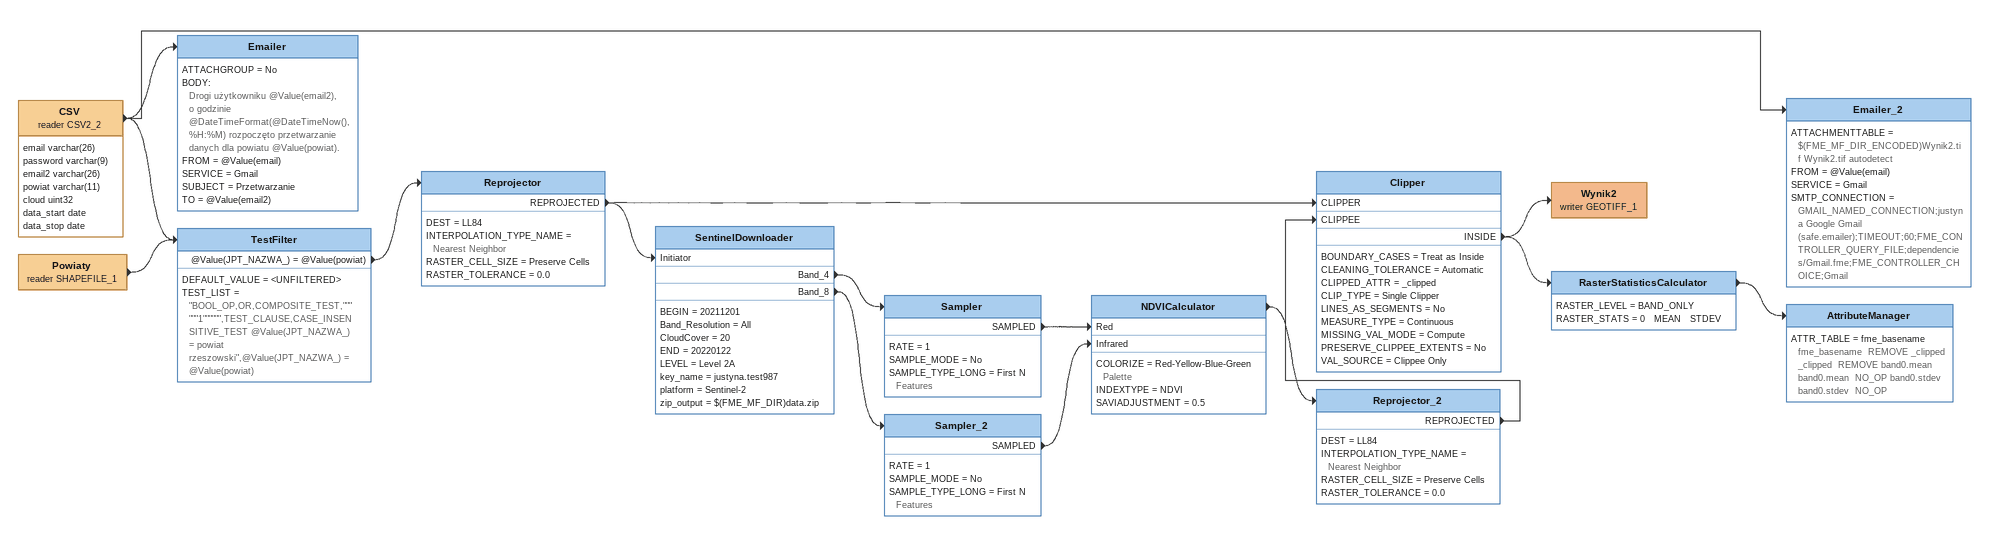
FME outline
CSV (reader CSV2_2)
    attributes: email varchar(26), password varchar(9), email2 varchar(26), powiat varchar(11), cloud uint32, data_start date, data_stop date
    -> Emailer
    -> TestFilter
    -> Emailer_2
Emailer
    ATTACHGROUP = No
    BODY:
      Drogi użytkowniku @Value(email2),
      o godzinie @DateTimeFormat(@DateTimeNow(),%H:%M) rozpoczęto przetwarzanie danych dla powiatu @Value(powiat).
    FROM = @Value(email)
    SERVICE = Gmail
    SUBJECT = Przetwarzanie
    TO = @Value(email2)
Emailer_2
    ATTACHMENTTABLE = $(FME_MF_DIR_ENCODED)Wynik2.tif Wynik2.tif autodetect
    FROM = @Value(email)
    SERVICE = Gmail
    SMTP_CONNECTION = GMAIL_NAMED_CONNECTION;justyna Google Gmail (safe.emailer);TIMEOUT;60;FME_CONTROLLER_QUERY_FILE;dependencies/Gmail.fme;FME_CONTROLLER_CHOICE;Gmail
Powiaty (reader SHAPEFILE_1)
    -> TestFilter
TestFilter
    DEFAULT_VALUE = <UNFILTERED>
    TEST_LIST = "BOOL_OP,OR,COMPOSITE_TEST,""""""1"""""",TEST_CLAUSE,CASE_INSENSITIVE_TEST @Value(JPT_NAZWA_) = powiat rzeszowski",@Value(JPT_NAZWA_) = @Value(powiat)
    @Value(JPT_NAZWA_) = @Value(powiat) -> Reprojector
Reprojector
    DEST = LL84
    INTERPOLATION_TYPE_NAME = Nearest Neighbor
    RASTER_CELL_SIZE = Preserve Cells
    RASTER_TOLERANCE = 0.0
    REPROJECTED -> SentinelDownloader [Initiator]
    REPROJECTED -> Clipper [CLIPPER]
SentinelDownloader
    BEGIN = 20211201
    Band_Resolution = All
    CloudCover = 20
    END = 20220122
    LEVEL = Level 2A
    key_name = justyna.test987
    platform = Sentinel-2
    zip_output = $(FME_MF_DIR)data.zip
    Band_4 -> Sampler
    Band_8 -> Sampler_2
Sampler
    RATE = 1
    SAMPLE_MODE = No
    SAMPLE_TYPE_LONG = First N Features
    SAMPLED -> NDVICalculator [Red]
Sampler_2
    RATE = 1
    SAMPLE_MODE = No
    SAMPLE_TYPE_LONG = First N Features
    SAMPLED -> NDVICalculator [Infrared]
NDVICalculator
    COLORIZE = Red-Yellow-Blue-Green Palette
    INDEXTYPE = NDVI
    SAVIADJUSTMENT = 0.5
    -> Reprojector_2
Reprojector_2
    DEST = LL84
    INTERPOLATION_TYPE_NAME = Nearest Neighbor
    RASTER_CELL_SIZE = Preserve Cells
    RASTER_TOLERANCE = 0.0
    REPROJECTED -> Clipper [CLIPPEE]
Clipper
    BOUNDARY_CASES = Treat as Inside
    CLEANING_TOLERANCE = Automatic
    CLIPPED_ATTR = _clipped
    CLIP_TYPE = Single Clipper
    LINES_AS_SEGMENTS = No
    MEASURE_TYPE = Continuous
    MISSING_VAL_MODE = Compute
    PRESERVE_CLIPPEE_EXTENTS = No
    VAL_SOURCE = Clippee Only
    INSIDE -> Wynik2 (writer GEOTIFF_1)
    INSIDE -> RasterStatisticsCalculator
Wynik2 (writer GEOTIFF_1)
RasterStatisticsCalculator
    RASTER_LEVEL = BAND_ONLY
    RASTER_STATS = 0   MEAN   STDEV
    -> AttributeManager
AttributeManager
    ATTR_TABLE = fme_basename fme_basename  REMOVE _clipped _clipped  REMOVE band0.mean band0.mean  NO_OP band0.stdev band0.stdev  NO_OP
